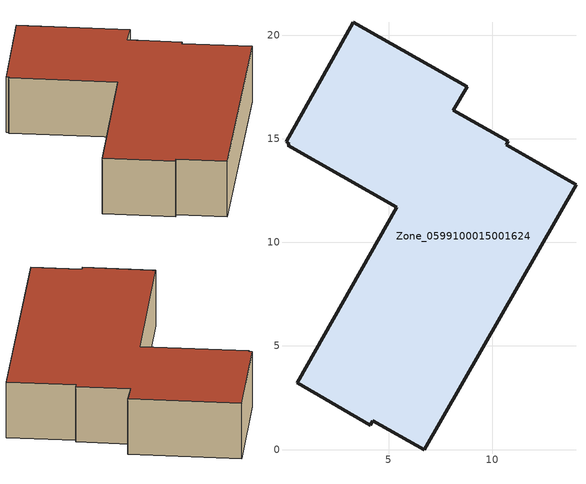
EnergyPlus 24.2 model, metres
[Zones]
Zone_0599100015001624
 floor ground (C_G): 0.05,14.85 3.3,20.62 8.79,17.51 8.11,16.38 10.77,14.88 10.67,14.71 14.05,12.79 6.71,0 4.24,1.4 4.12,1.18 0.59,3.22 5.4,11.71 0.14,14.69 0.19,14.77 z0.87
 wall outside (C_F): 10.67,14.71 10.77,14.88 8.11,16.38 8.79,17.51 3.3,20.62 0.05,14.85 0.19,14.77 0.14,14.69 5.4,11.71 0.59,3.22 4.12,1.18 4.24,1.4 6.71,0 14.05,12.79 10.67,14.71 z0.87:4.27
 roof outside (C_R): 3.3,20.62 0.05,14.85 0.19,14.77 0.14,14.69 5.4,11.71 0.59,3.22 4.12,1.18 4.24,1.4 6.71,0 14.05,12.79 10.67,14.71 10.77,14.88 8.11,16.38 8.79,17.51 z4.27
[BUILDING]
Pand.0599100015001624: North Axis=0; Terrain=City; Loads Convergence Tolerance Value=0.04; Temperature Convergence Tolerance Value=0.4; Solar Distribution=FullExterior; Maximum Number of Warmup Days=25; Minimum Number of Warmup Days=1
[Site:Location]
Rotterdam.The.Hague.AP_ZH_NLD Design_Conditions: Latitude=51.96; Longitude=4.45; Time Zone=1; Elevation=-4.5
[SITE:GROUNDTEMPERATURE:BUILDINGSURFACE]
18, 18, 18, 18, 18, 18, 18, 18, 18, 18, 18, 18
[MATERIAL] Thermal Absorptance=0.9; Solar Absorptance=0.7; Visible Absorptance=0.7
Name | Roughness | Thickness | Conductivity | Density | Specific Heat
G.TC.1946-1964 | MediumSmooth | 0.15 | 1 | 540 | 1210
F.TC.1946-1964 | Rough | 0.3 | 0.857143 | 1920 | 840
R.TC.1946-1964 | MediumRough | 0.2 | 0.235294 | 1500 | 1000
[CONSTRUCTION]
C_G: G.TC.1946-1964
C_F: F.TC.1946-1964
C_R: R.TC.1946-1964
[ZONE]
Zone_0599100015001624: Type=1; Multiplier=1; Ceiling Height=Autocalculate; Volume=Autocalculate; Floor Area=autocalculate; Part of Total Floor Area=Yes
[ZONEINFILTRATION:DESIGNFLOWRATE]
Infil_Zone_0599100015001624: Zone or ZoneList or Space or SpaceList=Zone_0599100015001624; Schedule=AlwaysOn; Design Flow Rate Calculation Method=Flow/Area; Flow Rate per Floor Area=0.003; Constant Term Coefficient=1; Temperature Term Coefficient=0; Velocity Term Coefficient=0; Velocity Squared Term Coefficient=0
[HVACTEMPLATE:ZONE:IDEALLOADSAIRSYSTEM]
Zone_0599100015001624: Maximum Heating Supply Air Temperature=50; Minimum Cooling Supply Air Temperature=13; Maximum Heating Supply Air Humidity Ratio=0.0156; Minimum Cooling Supply Air Humidity Ratio=0.0077; Heating Limit=NoLimit; Cooling Limit=NoLimit; Dehumidification Control Type=ConstantSensibleHeatRatio; Cooling Sensible Heat Ratio=0.7; Dehumidification Setpoint=60; Humidification Control Type=None; Humidification Setpoint=30; Outdoor Air Method=None; Outdoor Air Flow Rate per Person=0.00944; Outdoor Air Flow Rate per Zone Floor Area=0; Outdoor Air Flow Rate per Zone=0; Demand Controlled Ventilation Type=None; Outdoor Air Economizer Type=NoEconomizer; Heat Recovery Type=None; Sensible Heat Recovery Effectiveness=0.7; Latent Heat Recovery Effectiveness=0.65
[ZONECONTROL:THERMOSTAT]
ThermostatControl_Zone_0599100015001624: Zone or ZoneList=Zone_0599100015001624; Control Type Schedule=DualSetpointControlType; Control 1=Thermostat_Zone_0599100015001624; Temperature Difference Between Cutout And Setpoint=0
[THERMOSTATSETPOINT:DUALSETPOINT]
Thermostat_Zone_0599100015001624: Heating Setpoint Temperature Schedule=HeatingSetpoint_Zone_0599100015001624; Cooling Setpoint Temperature Schedule=CoolingSetpoint_Zone_0599100015001624
[SCHEDULE:COMPACT]
HeatingSetpoint_Zone_0599100015001624: Through: 12/31, For: AllDays, Until: 24:00, 21
CoolingSetpoint_Zone_0599100015001624: Through: 12/31, For: AllDays, Until: 24:00, 24
DualSetpointControlType: Through: 12/31, For: AllDays, Until: 24:00, 4
AlwaysOn: Through: 12/31, For: AllDays, Until: 24:00, 1
